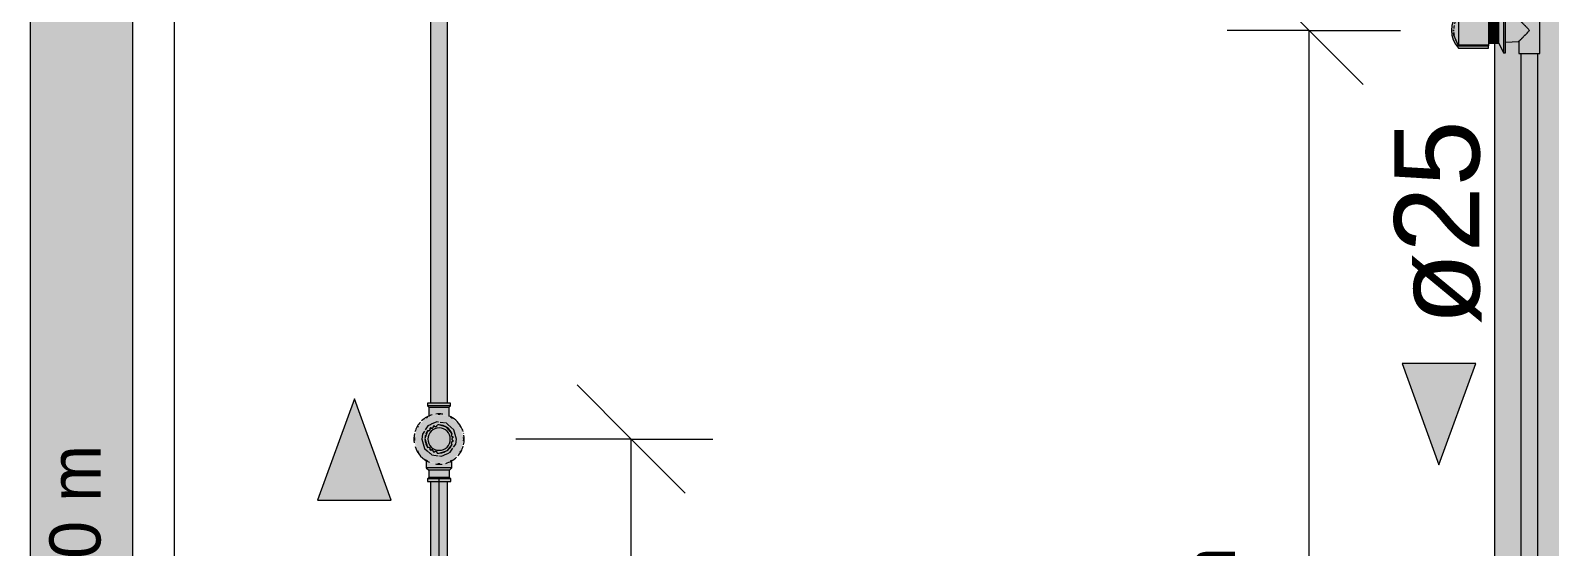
# Model space of a CAD drawing. Header units: metres. Extents: x 147 to 427, y -16 to 162.
# Drawn here: x 396.678 to 398.91, y 1.041 to 1.8 of the extents above; entities that cross this region are included whole.
import ezdxf

# ---------------------------------------------------------------- set-up
doc = ezdxf.new("R2010")
doc.units = ezdxf.units.M
for name, color, linetype, lineweight in [('A-ANNO-DIMS', 7, 'Continuous', 5), ('A-ANNO-DIMS-50', 7, 'Continuous', 5), ('A-WALL', 7, 'Continuous', 9), ('P-PIPE', 7, 'Continuous', 5), ('P-PIPE-IDEN', 7, 'Continuous', 5), ('P-SANR-FIXT', 7, 'Continuous', 5)]:
    doc.layers.add(name, color=color, linetype=linetype, lineweight=lineweight)
doc.styles.add('Arial_25', font='arial.ttf', dxfattribs={"height": 0.125})
doc.styles.add('Century Gothic_1', font='GOTHIC.TTF', dxfattribs={"height": 0.075})
doc.dimstyles.new('Setores_1_5', dxfattribs={"dimscale": 0.3048, "dimtxt": 0.078313, "dimasz": 0.520833, "dimexe": 0.393701, "dimexo": 0.246063, "dimgap": 0.287073, "dimtad": 1, "dimrnd": 0.01, "dimzin": 0, "dimdsep": 46, "dimtxsty": 'Century Gothic_1', "dimblk1": 'OBLIQUE', "dimblk2": 'OBLIQUE', "dimsah": 1, "dimcen": 0.09, "dimazin": 0, "dimtfac": 1, "dimtdec": 4, "dimtix": 1, "dimtmove": 0, "dimatfit": 3, "dimfxl": 1, "dimtvp": 1, "dimtolj": 1, "dimtzin": 0, "dimarcsym": 2})

# ---------------------------------------------------------------- blocks, each defined once
blk = doc.blocks.new('AF_Registro de Pressão - Ø3_4_ _25mm_-V269-HH')
at = {"layer": 'P-SANR-FIXT', "true_color": 0xe1e1e1}
h = blk.add_hatch(color=254, dxfattribs=at)
h.paths.add_polyline_path([(-155.908, 1.163), (-155.908, 1.1639), (-155.9124, 1.1645), (-155.9144, 1.1648), (-155.908, 1.163)])
h.paths.add_polyline_path([(-155.9197, 1.1663), (-155.9266, 1.1693), (-155.9294, 1.1713), (-155.9296, 1.1714), (-155.9367, 1.1787), (-155.9401, 1.1841), (-155.9407, 1.1841), (-155.9393, 1.1808), (-155.9256, 1.1678), (-155.9199, 1.1664)])
h.paths.add_polyline_path([(-155.9435, 1.1945), (-155.9436, 1.202), (-155.9436, 1.2033), (-155.9433, 1.2058), (-155.9448, 1.1994), (-155.9436, 1.1948)])
h.paths.add_polyline_path([(-155.9423, 1.2102), (-155.94, 1.2161), (-155.9381, 1.2195), (-155.938, 1.2205), (-155.9403, 1.2176), (-155.9422, 1.2105)])
h.paths.add_polyline_path([(-155.9327, 1.2258), (-155.9281, 1.2294), (-155.928, 1.23), (-155.9202, 1.2335), (-155.9278, 1.2307), (-155.9323, 1.2262)])
h.paths.add_polyline_path([(-155.9136, 1.2355), (-155.9106, 1.2358), (-155.908, 1.2361), (-155.9082, 1.2369), (-155.9131, 1.2356)])
h = blk.add_hatch(color=254, dxfattribs=at)
h.paths.add_polyline_path([(-155.9433, 1.2), (-155.9379, 1.2183), (-155.9256, 1.2305), (-155.908, 1.2355), (-155.9081, 1.2359), (-155.9148, 1.2352), (-155.921, 1.2332), (-155.928, 1.2299), (-155.9281, 1.2294), (-155.9303, 1.2281), (-155.9385, 1.2188), (-155.9413, 1.2132), (-155.9436, 1.2033), (-155.9435, 1.2023)])
h.paths.add_polyline_path([(-155.908, 1.1641), (-155.908, 1.1648), (-155.9262, 1.17), (-155.9385, 1.1824), (-155.9434, 1.1994), (-155.9436, 1.1962), (-155.9433, 1.1926), (-155.9385, 1.1811), (-155.9363, 1.1781), (-155.9294, 1.1713), (-155.9274, 1.1701), (-155.9253, 1.1687), (-155.9199, 1.1664), (-155.9124, 1.1645), (-155.9096, 1.1643)])
h = blk.add_hatch(color=254, dxfattribs=at)
h.paths.add_polyline_path([(-155.908, 1.1648), (-155.908, 1.1798), (-155.9096, 1.1806), (-155.9099, 1.1811), (-155.9108, 1.1818), (-155.9125, 1.1819), (-155.9131, 1.1819), (-155.9167, 1.1832), (-155.9171, 1.1838), (-155.9177, 1.1838), (-155.9208, 1.1861), (-155.9211, 1.1864), (-155.9206, 1.1878), (-155.922, 1.1874), (-155.9229, 1.1877), (-155.9246, 1.1883), (-155.928, 1.1957), (-155.9285, 1.2017), (-155.9271, 1.2076), (-155.9239, 1.2124), (-155.9229, 1.2117), (-155.9217, 1.2128), (-155.9205, 1.2128), (-155.9211, 1.2136), (-155.9181, 1.216), (-155.9175, 1.2159), (-155.9172, 1.2165), (-155.9141, 1.2179), (-155.9129, 1.2176), (-155.9126, 1.2182), (-155.9113, 1.2186), (-155.9098, 1.2195), (-155.9098, 1.2199), (-155.908, 1.2207), (-155.908, 1.2352), (-155.9256, 1.2305), (-155.9385, 1.2176), (-155.9431, 1.1994), (-155.9385, 1.1824), (-155.9256, 1.1695), (-155.9106, 1.1655)])
h.paths.add_polyline_path([(-155.909, 1.175), (-155.9131, 1.1755), (-155.9188, 1.1776), (-155.9188, 1.178), (-155.9131, 1.1763), (-155.9092, 1.1751)])
h.paths.add_polyline_path([(-155.9209, 1.1787), (-155.9276, 1.1841), (-155.929, 1.1864), (-155.9289, 1.1868), (-155.9258, 1.1839), (-155.9258, 1.1834), (-155.9251, 1.1824), (-155.9239, 1.182), (-155.9209, 1.1787)])
h.paths.add_polyline_path([(-155.9296, 1.1873), (-155.9302, 1.1881), (-155.9309, 1.1892), (-155.9313, 1.1938), (-155.93, 1.1892), (-155.93, 1.1888), (-155.9295, 1.1874)])
h.paths.add_polyline_path([(-155.9331, 1.2011), (-155.9321, 1.2072), (-155.93, 1.2108), (-155.933, 1.2012)])
h.paths.add_polyline_path([(-155.929, 1.2131), (-155.9291, 1.214), (-155.9278, 1.2156), (-155.9229, 1.2204), (-155.9223, 1.2204), (-155.9217, 1.2204), (-155.9251, 1.2176), (-155.9256, 1.2172), (-155.927, 1.2149), (-155.9289, 1.2132)])
h.paths.add_polyline_path([(-155.9207, 1.2214), (-155.9201, 1.2218), (-155.9174, 1.223), (-155.9143, 1.2241), (-155.9118, 1.2249), (-155.9106, 1.225), (-155.9106, 1.2245), (-155.9206, 1.2214)])
h = blk.add_hatch(color=254, dxfattribs=at)
h.paths.add_polyline_path([(-155.908, 1.163), (-155.9058, 1.1642), (-155.908, 1.1639), (-155.908, 1.1635)])
h.paths.add_polyline_path([(-155.8984, 1.1656), (-155.8892, 1.1683), (-155.8872, 1.1711), (-155.8895, 1.1692), (-155.8911, 1.1684), (-155.8958, 1.1665), (-155.8984, 1.1657)])
h.paths.add_polyline_path([(-155.8815, 1.1761), (-155.8758, 1.1824), (-155.8753, 1.1854), (-155.878, 1.1805), (-155.8807, 1.177)])
h.paths.add_polyline_path([(-155.8732, 1.192), (-155.8711, 1.2), (-155.8727, 1.2044), (-155.8725, 1.1967), (-155.8728, 1.1942), (-155.8732, 1.1924)])
h.paths.add_polyline_path([(-155.8739, 1.2107), (-155.8767, 1.2192), (-155.8904, 1.2322), (-155.893, 1.2325), (-155.8864, 1.2286), (-155.8794, 1.2213), (-155.8761, 1.2164), (-155.8743, 1.212)])
h.paths.add_polyline_path([(-155.9, 1.2348), (-155.908, 1.237), (-155.908, 1.2361), (-155.9036, 1.2355), (-155.9016, 1.2352), (-155.9002, 1.2348)])
h = blk.add_hatch(color=254, dxfattribs=at)
h.paths.add_polyline_path([(-155.908, 1.1641), (-155.8984, 1.1658), (-155.891, 1.1684), (-155.8867, 1.1714), (-155.8858, 1.1719), (-155.8775, 1.1812), (-155.8747, 1.1868), (-155.8725, 1.1967), (-155.8728, 1.2), (-155.878, 1.1819), (-155.8912, 1.1693), (-155.908, 1.1645)])
h.paths.add_polyline_path([(-155.8724, 1.2017), (-155.8739, 1.2107), (-155.8764, 1.2169), (-155.8798, 1.2219), (-155.8867, 1.2288), (-155.8886, 1.2299), (-155.8908, 1.2313), (-155.896, 1.2335), (-155.9036, 1.2355), (-155.9064, 1.2357), (-155.908, 1.2354), (-155.908, 1.2352), (-155.89, 1.2301), (-155.8775, 1.2176), (-155.8728, 1.2)])
h.paths.add_polyline_path([(-155.8725, 1.1977), (-155.8721, 1.2), (-155.8725, 1.2), (-155.8725, 1.1977)])
h = blk.add_hatch(color=254, dxfattribs=at)
h.paths.add_polyline_path([(-155.908, 1.1648), (-155.8904, 1.1695), (-155.8775, 1.1824), (-155.8728, 1.2), (-155.8782, 1.2183), (-155.8904, 1.2305), (-155.908, 1.2352), (-155.908, 1.2207), (-155.9012, 1.2192), (-155.8974, 1.2174), (-155.8945, 1.2151), (-155.8907, 1.2109), (-155.8895, 1.2074), (-155.8903, 1.2071), (-155.8901, 1.2061), (-155.8901, 1.2057), (-155.8915, 1.2044), (-155.8896, 1.2042), (-155.8892, 1.2019), (-155.8892, 1.2003), (-155.8891, 1.1997), (-155.8897, 1.1957), (-155.8901, 1.1955), (-155.8915, 1.1954), (-155.8901, 1.1941), (-155.8901, 1.1937), (-155.8899, 1.1916), (-155.8951, 1.1841), (-155.8989, 1.1818), (-155.9022, 1.1806), (-155.908, 1.1793), (-155.908, 1.1657)])
h.paths.add_polyline_path([(-155.907, 1.175), (-155.903, 1.1764), (-155.8972, 1.1774), (-155.8987, 1.177), (-155.9018, 1.1759), (-155.9042, 1.1751), (-155.9055, 1.175), (-155.9068, 1.175)])
h.paths.add_polyline_path([(-155.9015, 1.1756), (-155.9014, 1.1759), (-155.9008, 1.1758)])
h.paths.add_polyline_path([(-155.8952, 1.1787), (-155.8952, 1.1787), (-155.891, 1.1824), (-155.8904, 1.1828), (-155.8891, 1.1851), (-155.8868, 1.1866), (-155.8876, 1.185), (-155.8931, 1.1796), (-155.8938, 1.1796)])
h.paths.add_polyline_path([(-155.8867, 1.1869), (-155.8861, 1.1883), (-155.8829, 1.1988), (-155.8839, 1.1928), (-155.8866, 1.1871)])
h.paths.add_polyline_path([(-155.8829, 1.2011), (-155.8833, 1.2016), (-155.8865, 1.2126), (-155.8851, 1.2108), (-155.8829, 1.2012)])
h.paths.add_polyline_path([(-155.8868, 1.2132), (-155.8881, 1.2139), (-155.8902, 1.2166), (-155.891, 1.2176), (-155.8924, 1.2183), (-155.8938, 1.2204), (-155.8891, 1.2166), (-155.8869, 1.214)])
h.paths.add_polyline_path([(-155.8954, 1.2214), (-155.9005, 1.2227), (-155.9068, 1.225), (-155.903, 1.2245), (-155.8972, 1.2224), (-155.8952, 1.2214)])
h = blk.add_hatch(color=254, dxfattribs=at)
h.paths.add_polyline_path([(-155.908, 1.1798), (-155.9085, 1.1809), (-155.9098, 1.1801)])
h.paths.add_polyline_path([(-155.9243, 1.1874), (-155.9239, 1.1876), (-155.9229, 1.1883), (-155.9262, 1.1949), (-155.9271, 1.2), (-155.9253, 1.2076), (-155.923, 1.2123), (-155.9244, 1.212), (-155.928, 1.2043), (-155.9286, 1.1994), (-155.927, 1.1922), (-155.9244, 1.1875)])
h.paths.add_polyline_path([(-155.908, 1.219), (-155.908, 1.2202), (-155.9098, 1.2195), (-155.9086, 1.2192)])
h = blk.add_hatch(color=254, dxfattribs=at)
h.paths.add_polyline_path([(-155.9197, 1.1883), (-155.923, 1.1934), (-155.9242, 1.1978), (-155.9242, 1.2022), (-155.9234, 1.2056), (-155.921, 1.2099), (-155.9197, 1.2117), (-155.922, 1.2126), (-155.926, 1.2061), (-155.9268, 1.1986), (-155.9253, 1.1924), (-155.9217, 1.1872), (-155.9203, 1.188)])
h.paths.add_polyline_path([(-155.9163, 1.1857), (-155.9197, 1.1883), (-155.9208, 1.1861), (-155.9181, 1.184), (-155.9175, 1.1841), (-155.9169, 1.1849)])
h.paths.add_polyline_path([(-155.9123, 1.1841), (-155.9163, 1.1857), (-155.9167, 1.1832), (-155.9141, 1.1821), (-155.9129, 1.1824), (-155.9125, 1.1835)])
h.paths.add_polyline_path([(-155.908, 1.1822), (-155.908, 1.1835), (-155.9124, 1.1835), (-155.9121, 1.1818), (-155.909, 1.1822)])
h.paths.add_polyline_path([(-155.908, 1.181), (-155.908, 1.1822), (-155.912, 1.1816), (-155.9098, 1.181)])
h.paths.add_polyline_path([(-155.9163, 1.2143), (-155.9123, 1.2159), (-155.9131, 1.2181), (-155.9164, 1.217), (-155.9172, 1.2165), (-155.9164, 1.2145)])
h.paths.add_polyline_path([(-155.9197, 1.2117), (-155.9164, 1.2145), (-155.9182, 1.216), (-155.9203, 1.2144), (-155.9211, 1.2136), (-155.9201, 1.2122)])
h.paths.add_polyline_path([(-155.9123, 1.2159), (-155.908, 1.2165), (-155.9083, 1.2178), (-155.9125, 1.2176), (-155.9124, 1.2165)])
h.paths.add_polyline_path([(-155.908, 1.2178), (-155.908, 1.219), (-155.912, 1.2184), (-155.9083, 1.2178)])
blk.add_hatch(color=254, dxfattribs=at).paths.add_polyline_path([(-155.908, 1.1835), (-155.9024, 1.1846), (-155.8981, 1.187), (-155.895, 1.1901), (-155.8932, 1.1931), (-155.8918, 1.1978), (-155.8918, 1.2022), (-155.8927, 1.2056), (-155.895, 1.2099), (-155.8981, 1.213), (-155.9014, 1.215), (-155.9058, 1.2162), (-155.908, 1.2165), (-155.9137, 1.2154), (-155.9179, 1.213), (-155.921, 1.2099), (-155.9223, 1.2082), (-155.9242, 1.2022), (-155.9242, 1.1978), (-155.9234, 1.1944), (-155.921, 1.1901), (-155.9179, 1.187), (-155.9149, 1.1852), (-155.9102, 1.1838), (-155.9096, 1.1837)])
h = blk.add_hatch(color=254, dxfattribs=at)
h.paths.add_polyline_path([(-155.908, 1.1793), (-155.8998, 1.1813), (-155.8934, 1.1854), (-155.8932, 1.1859), (-155.8921, 1.1876), (-155.8894, 1.1919), (-155.8894, 1.1925), (-155.8902, 1.1934), (-155.8952, 1.1862), (-155.9014, 1.1823), (-155.908, 1.1806), (-155.908, 1.1798)])
h.paths.add_polyline_path([(-155.8899, 1.2067), (-155.8897, 1.2078), (-155.8935, 1.2142), (-155.8978, 1.2176), (-155.9018, 1.2194), (-155.9065, 1.2205), (-155.908, 1.2202), (-155.9079, 1.219), (-155.8968, 1.2153), (-155.89, 1.2067)])
h = blk.add_hatch(color=254, dxfattribs=at)
h.paths.add_polyline_path([(-155.908, 1.181), (-155.8997, 1.183), (-155.8935, 1.1881), (-155.8901, 1.1946), (-155.8921, 1.1957), (-155.895, 1.1901), (-155.8981, 1.187), (-155.9014, 1.185), (-155.9058, 1.1838), (-155.908, 1.1835), (-155.908, 1.181)])
h.paths.add_polyline_path([(-155.8898, 1.1955), (-155.8891, 1.1994), (-155.8892, 1.1997), (-155.8915, 1.2), (-155.8915, 1.1957), (-155.8901, 1.1955)])
h.paths.add_polyline_path([(-155.8921, 1.2043), (-155.89, 1.2063), (-155.8979, 1.2158), (-155.908, 1.219), (-155.908, 1.2165), (-155.9024, 1.2154), (-155.8981, 1.213), (-155.895, 1.2099), (-155.8929, 1.2063), (-155.8924, 1.2051)])
h.paths.add_polyline_path([(-155.8915, 1.2), (-155.8891, 1.2003), (-155.8897, 1.2043), (-155.8901, 1.2046), (-155.8921, 1.2043), (-155.8917, 1.2009)])
at = {"layer": 'P-PIPE'}
for p, q in [((-155.9196, 1.2217), (-155.9208, 1.2211)), ((-155.8908, 1.2174), (-155.8952, 1.2213)), ((-155.9253, 1.1826), (-155.9209, 1.1787)), ((-155.8965, 1.1783), (-155.8953, 1.1789))]:
    blk.add_line(p, q, dxfattribs=at)
at = {"layer": 'P-PIPE', "flags": 128}
for points in [[(-155.9296, 1.2117), (-155.9324, 1.2074), (-155.9335, 1.2)], [(-155.9209, 1.2211), (-155.9246, 1.2194), (-155.9285, 1.2135)], [(-155.9087, 1.2248), (-155.9115, 1.2253), (-155.9196, 1.2217)], [(-155.8952, 1.2213), (-155.8973, 1.2232), (-155.9065, 1.2245)], [(-155.8825, 1.2), (-155.8865, 1.2137), (-155.8907, 1.2173)], [(-155.9335, 1.2), (-155.9295, 1.1863), (-155.9254, 1.1827)], [(-155.8952, 1.1789), (-155.8915, 1.1806), (-155.8876, 1.1865)], [(-155.8867, 1.1879), (-155.8836, 1.1926), (-155.8825, 1.2)], [(-155.9208, 1.1787), (-155.9187, 1.1768), (-155.9095, 1.1755)], [(-155.9074, 1.1752), (-155.9045, 1.1747), (-155.8965, 1.1783)]]:
    blk.add_lwpolyline(points, dxfattribs=at)
at = {"layer": 'P-SANR-FIXT'}
for p, q in [((-155.9202, 1.2167), (-155.9213, 1.2159)), ((-155.9152, 1.2194), (-155.9164, 1.2189)), ((-155.908, 1.2207), (-155.9108, 1.2205)), ((-155.9213, 1.1841), (-155.9202, 1.1833)), ((-155.8875, 1.2022), (-155.8876, 1.2035)), ((-155.8876, 1.1965), (-155.8875, 1.1978)), ((-155.9164, 1.1811), (-155.9152, 1.1806)), ((-155.9108, 1.1795), (-155.908, 1.1793))]:
    blk.add_line(p, q, dxfattribs=at)
at = {"layer": 'P-SANR-FIXT', "flags": 128}
for points in [[(-155.9244, 1.2127), (-155.9287, 1.2006), (-155.925, 1.1882), (-155.9244, 1.1873)], [(-155.8889, 1.2078), (-155.8972, 1.2176), (-155.908, 1.2207)], [(-155.908, 1.1793), (-155.8958, 1.1833), (-155.8889, 1.1922)]]:
    blk.add_lwpolyline(points, dxfattribs=at)
at = {"layer": 'P-SANR-FIXT'}
for centre, radius, start, end in [((-155.908, 1.2), 0.037, 105.5542, 133.7304), ((-155.908, 1.2), 0.0361, 118.0159, 121.3271), ((-155.908, 1.2), 0.037, 90, 97.1998), ((-155.908, 1.2), 0.0361, 90, 91.7816), ((-155.908, 1.2), 0.037, 81.7963, 90), ((-155.908, 1.2), 0.0361, 87.3336, 90), ((-155.908, 1.2), 0.037, 30, 67.3212), ((-155.908, 1.2), 0.0361, 60.9716, 62.3076), ((-155.908, 1.2), 0.0361, 56.918, 60), ((-155.908, 1.2), 0.037, 167.093, 188.9881), ((-155.908, 1.2), 0.037, 150.367, 163.479), ((-155.908, 1.2), 0.037, 137.9483, 150), ((-155.908, 1.2), 0.0361, 148.1441, 151.9118), ((-155.908, 1.2), 0.0207, 163.8219, 178.144), ((-155.908, 1.2), 0.0207, 142.251, 159.637), ((-155.908, 1.2), 0.0165, 90, 270), ((-155.9231, 1.2146), 0.00228, 308.8257, 35.311), ((-155.908, 1.2), 0.0207, 126.2077, 129.8145), ((-155.9186, 1.2184), 0.00232, 225.8056, 285.1611), ((-155.9186, 1.2184), 0.00232, 314.8389, 14.1944), ((-155.908, 1.2), 0.0207, 110.1855, 113.7923), ((-155.9131, 1.2204), 0.00229, 205.9593, 262.6969), ((-155.9131, 1.2204), 0.00229, 276.8813, 291.0656), ((-155.9131, 1.2204), 0.00229, 305.25, 333.6188), ((-155.9131, 1.2204), 0.00229, 347.8032, 1.9876), ((-155.908, 1.2), 0.0207, 90, 97.7614), ((-155.908, 1.2), 0.0207, 22.2386, 90), ((-155.908, 1.2), 0.0165, 270, 90), ((-155.8878, 1.2058), 0.00229, 188.9344, 203.1187), ((-155.8878, 1.2058), 0.00229, 118.0124, 132.1968), ((-155.908, 1.2), 0.0361, 28.0966, 31.8623), ((-155.908, 1.2), 0.037, 17.3625, 29.633), ((-155.908, 1.2), 0.037, 12.5533, 13.7459), ((-155.908, 1.2), 0.037, 347.093, 8.9881), ((-155.908, 1.2), 0.0361, 176.1728, 183.2678), ((-155.908, 1.2), 0.037, 197.3625, 247.3212), ((-155.908, 1.2), 0.0361, 208.0966, 211.8623), ((-155.908, 1.2), 0.0207, 181.6069, 197.9828), ((-155.908, 1.2), 0.0207, 200.3569, 217.749), ((-155.9231, 1.1854), 0.00228, 324.689, 51.1743), ((-155.908, 1.2), 0.0207, 230.1855, 233.7923), ((-155.9186, 1.1816), 0.00232, 74.8389, 134.1944), ((-155.9186, 1.1816), 0.00232, 345.8056, 45.1611), ((-155.908, 1.2), 0.0207, 270, 313.1642), ((-155.908, 1.2), 0.0207, 316.0012, 337.749), ((-155.8879, 1.1942), 0.00228, 84.689, 171.1743), ((-155.8878, 1.2058), 0.00229, 217.3031, 274.0407), ((-155.8868, 1.2), 0.00232, 105.8056, 180), ((-155.8868, 1.2), 0.00232, 194.4426, 254.1944), ((-155.908, 1.2), 0.0207, 6.2077, 9.8145), ((-155.908, 1.2), 0.0207, 350.1855, 353.7923), ((-155.908, 1.2), 0.037, 317.9483, 343.479), ((-155.908, 1.2), 0.0361, 328.1441, 331.9118), ((-155.908, 1.2), 0.0361, 356.1728, 3.5641), ((-155.908, 1.2), 0.0361, 236.918, 240), ((-155.908, 1.2), 0.0361, 240.9716, 242.3076), ((-155.908, 1.2), 0.0207, 246.2077, 249.8125), ((-155.9131, 1.1796), 0.00229, 97.3031, 154.0327), ((-155.908, 1.2), 0.037, 261.7963, 270), ((-155.9131, 1.1796), 0.00229, 25.9861, 54.75), ((-155.9131, 1.1796), 0.00229, 358.0124, 12.1968), ((-155.908, 1.2), 0.0207, 262.2386, 270), ((-155.908, 1.2), 0.0361, 267.3336, 270), ((-155.908, 1.2), 0.0361, 270, 271.7816), ((-155.908, 1.2), 0.037, 270, 277.1998), ((-155.908, 1.2), 0.037, 285.5542, 313.7304), ((-155.908, 1.2), 0.0361, 298.0159, 301.3271)]:
    blk.add_arc(centre, radius, start, end, dxfattribs=at)
for points, knots in [([(-155.9243, 1.2126), (-155.9243, 1.2126), (-155.9242, 1.2125), (-155.9239, 1.2124), (-155.9237, 1.2124), (-155.9235, 1.2123), (-155.9232, 1.2123), (-155.923, 1.2123), (-155.9227, 1.2123), (-155.9226, 1.2124), (-155.9225, 1.2124)], [0.1666667, 0.1666667, 0.1666667, 0.1666667, 0.3333333, 0.5, 0.5833333, 0.6666667, 0.75, 0.8333333, 0.9166667, 1, 1, 1, 1]), ([(-155.9225, 1.2124), (-155.9222, 1.2125), (-155.9217, 1.2127), (-155.9212, 1.2133), (-155.921, 1.2138), (-155.9209, 1.214)], [0, 0, 0, 0, 0.4, 0.7, 1, 1, 1, 1]), ([(-155.9209, 1.214), (-155.9209, 1.2141), (-155.9209, 1.2143), (-155.9208, 1.2145), (-155.9209, 1.2147), (-155.9209, 1.215), (-155.9209, 1.2152), (-155.921, 1.2154), (-155.9211, 1.2157), (-155.9212, 1.2159), (-155.9213, 1.2159), (-155.9213, 1.2159)], [0, 0, 0, 0, 0.083333, 0.166667, 0.25, 0.333333, 0.416667, 0.5, 0.666667, 0.833333, 1, 1, 1, 1]), ([(-155.9202, 1.2167), (-155.9202, 1.2167), (-155.9202, 1.2167), (-155.9201, 1.2166), (-155.9199, 1.2164), (-155.9197, 1.2163), (-155.9195, 1.2162), (-155.9193, 1.2161), (-155.9191, 1.2161), (-155.9189, 1.216), (-155.9188, 1.216), (-155.9185, 1.216), (-155.9184, 1.216), (-155.9182, 1.2161)], [0, 0, 0, 0, 0.142857, 0.285714, 0.428571, 0.5, 0.571429, 0.678571, 0.732143, 0.785714, 0.839286, 0.892857, 1, 1, 1, 1]), ([(-155.9168, 1.2169), (-155.9168, 1.2169), (-155.9167, 1.2171), (-155.9166, 1.2173), (-155.9165, 1.2174), (-155.9164, 1.2176), (-155.9164, 1.2178), (-155.9163, 1.2181), (-155.9163, 1.2183), (-155.9163, 1.2185), (-155.9163, 1.2186), (-155.9163, 1.2187), (-155.9164, 1.2189), (-155.9164, 1.2189), (-155.9164, 1.2189)], [0, 0, 0, 0, 0.071429, 0.142857, 0.214286, 0.267857, 0.321429, 0.428571, 0.5, 0.571429, 0.678571, 0.732143, 0.785714, 1, 1, 1, 1]), ([(-155.9152, 1.2194), (-155.9152, 1.2194), (-155.9151, 1.2194), (-155.9151, 1.2192), (-155.915, 1.2191), (-155.9148, 1.2189), (-155.9147, 1.2188), (-155.9145, 1.2186), (-155.9144, 1.2185), (-155.9142, 1.2184), (-155.9141, 1.2184), (-155.9139, 1.2183), (-155.9137, 1.2182), (-155.9136, 1.2182)], [0, 0, 0, 0, 0.142857, 0.285714, 0.428571, 0.5, 0.571429, 0.678571, 0.732143, 0.785714, 0.839286, 0.892857, 1, 1, 1, 1]), ([(-155.9116, 1.2187), (-155.9115, 1.2187), (-155.9114, 1.2189), (-155.9113, 1.219), (-155.9112, 1.2192), (-155.9111, 1.2194), (-155.911, 1.2196), (-155.9109, 1.2198), (-155.9108, 1.2201), (-155.9108, 1.2204), (-155.9108, 1.2205), (-155.9108, 1.2205)], [0, 0, 0, 0, 0.071429, 0.142857, 0.214286, 0.285714, 0.357143, 0.428571, 0.571429, 0.785714, 1, 1, 1, 1]), ([(-155.8889, 1.2078), (-155.8889, 1.2078), (-155.8889, 1.2078), (-155.889, 1.2077), (-155.8892, 1.2076), (-155.8894, 1.2075), (-155.8895, 1.2073), (-155.8896, 1.2072), (-155.8898, 1.207), (-155.8898, 1.2069), (-155.8899, 1.2067), (-155.89, 1.2065), (-155.89, 1.2064), (-155.89, 1.2063)], [0, 0, 0, 0, 0.142857, 0.285714, 0.428571, 0.5, 0.571429, 0.678571, 0.732143, 0.785714, 0.839286, 0.892857, 1, 1, 1, 1]), ([(-155.9225, 1.1876), (-155.9226, 1.1876), (-155.9227, 1.1877), (-155.923, 1.1877), (-155.9232, 1.1877), (-155.9235, 1.1877), (-155.9237, 1.1876), (-155.9239, 1.1876), (-155.9242, 1.1875), (-155.9243, 1.1874), (-155.9243, 1.1874)], [0, 0, 0, 0, 0.0833333, 0.1666667, 0.25, 0.3333333, 0.4166667, 0.5, 0.6666667, 0.8333333, 0.8333333, 0.8333333, 0.8333333]), ([(-155.9209, 1.186), (-155.921, 1.1863), (-155.9212, 1.1868), (-155.9218, 1.1873), (-155.9223, 1.1876), (-155.9225, 1.1876)], [0, 0, 0, 0, 0.4, 0.7, 1, 1, 1, 1]), ([(-155.9213, 1.1841), (-155.9213, 1.1841), (-155.9212, 1.1841), (-155.9211, 1.1843), (-155.921, 1.1846), (-155.9209, 1.1848), (-155.9209, 1.185), (-155.9209, 1.1853), (-155.9208, 1.1855), (-155.9209, 1.1857), (-155.9209, 1.1859), (-155.9209, 1.186)], [0, 0, 0, 0, 0.166667, 0.333333, 0.5, 0.583333, 0.666667, 0.75, 0.833333, 0.916667, 1, 1, 1, 1]), ([(-155.9182, 1.1839), (-155.9183, 1.184), (-155.9185, 1.184), (-155.9187, 1.184), (-155.9189, 1.184), (-155.9191, 1.1839), (-155.9193, 1.1839), (-155.9195, 1.1838), (-155.9197, 1.1837), (-155.9199, 1.1836), (-155.92, 1.1835), (-155.9201, 1.1834), (-155.9202, 1.1833), (-155.9202, 1.1833), (-155.9202, 1.1833)], [0, 0, 0, 0, 0.071429, 0.142857, 0.214286, 0.267857, 0.321429, 0.428571, 0.5, 0.571429, 0.678571, 0.732143, 0.785714, 1, 1, 1, 1]), ([(-155.9164, 1.1811), (-155.9164, 1.1811), (-155.9164, 1.1811), (-155.9163, 1.1813), (-155.9163, 1.1815), (-155.9163, 1.1817), (-155.9163, 1.1819), (-155.9164, 1.1822), (-155.9164, 1.1824), (-155.9165, 1.1825), (-155.9165, 1.1827), (-155.9167, 1.1829), (-155.9168, 1.183), (-155.9168, 1.1831)], [0, 0, 0, 0, 0.142857, 0.285714, 0.428571, 0.5, 0.571429, 0.678571, 0.732143, 0.785714, 0.839286, 0.892857, 1, 1, 1, 1]), ([(-155.8894, 1.1958), (-155.8897, 1.1956), (-155.89, 1.1951), (-155.8902, 1.1944), (-155.8901, 1.1939), (-155.8901, 1.1937)], [0, 0, 0, 0, 0.4, 0.7, 1, 1, 1, 1]), ([(-155.8901, 1.1937), (-155.8901, 1.1936), (-155.89, 1.1934), (-155.8899, 1.1932), (-155.8898, 1.193), (-155.8896, 1.1928), (-155.8895, 1.1926), (-155.8893, 1.1924), (-155.8891, 1.1923), (-155.8889, 1.1922), (-155.8889, 1.1922), (-155.8889, 1.1922)], [0, 0, 0, 0, 0.083333, 0.166667, 0.25, 0.333333, 0.416667, 0.5, 0.666667, 0.833333, 1, 1, 1, 1]), ([(-155.8895, 1.2042), (-155.8894, 1.2042), (-155.8893, 1.2041), (-155.8891, 1.2039), (-155.889, 1.2038), (-155.8888, 1.2037), (-155.8886, 1.2037), (-155.8883, 1.2036), (-155.888, 1.2035), (-155.8877, 1.2035), (-155.8876, 1.2035), (-155.8876, 1.2035)], [0, 0, 0, 0, 0.071429, 0.142857, 0.214286, 0.285714, 0.357143, 0.428571, 0.571429, 0.785714, 1, 1, 1, 1]), ([(-155.8876, 1.1965), (-155.8876, 1.1965), (-155.8877, 1.1965), (-155.8879, 1.1965), (-155.8882, 1.1965), (-155.8884, 1.1964), (-155.8886, 1.1964), (-155.8888, 1.1963), (-155.8891, 1.1961), (-155.8893, 1.196), (-155.8894, 1.1959), (-155.8894, 1.1958)], [0, 0, 0, 0, 0.166667, 0.333333, 0.5, 0.583333, 0.666667, 0.75, 0.833333, 0.916667, 1, 1, 1, 1]), ([(-155.8875, 1.2022), (-155.8875, 1.2022), (-155.8875, 1.2022), (-155.8877, 1.2022), (-155.8879, 1.2021), (-155.8881, 1.202), (-155.8882, 1.2018), (-155.8884, 1.2017), (-155.8886, 1.2015), (-155.8887, 1.2014), (-155.8888, 1.2013), (-155.8889, 1.2011), (-155.889, 1.2009), (-155.889, 1.2008)], [0, 0, 0, 0, 0.142857, 0.285714, 0.428571, 0.5, 0.571429, 0.678571, 0.732143, 0.785714, 0.839286, 0.892857, 1, 1, 1, 1]), ([(-155.889, 1.1992), (-155.889, 1.1991), (-155.8889, 1.199), (-155.8888, 1.1988), (-155.8887, 1.1986), (-155.8886, 1.1985), (-155.8884, 1.1983), (-155.8882, 1.1982), (-155.8881, 1.198), (-155.8879, 1.1979), (-155.8878, 1.1979), (-155.8876, 1.1978), (-155.8875, 1.1978), (-155.8875, 1.1978), (-155.8875, 1.1978)], [0, 0, 0, 0, 0.071429, 0.142857, 0.214286, 0.267857, 0.321429, 0.428571, 0.5, 0.571429, 0.678571, 0.732143, 0.785714, 1, 1, 1, 1]), ([(-155.9136, 1.1818), (-155.9137, 1.1818), (-155.9139, 1.1818), (-155.9141, 1.1817), (-155.9142, 1.1816), (-155.9144, 1.1815), (-155.9146, 1.1813), (-155.9148, 1.1812), (-155.915, 1.1809), (-155.9151, 1.1807), (-155.9152, 1.1806), (-155.9152, 1.1806)], [0, 0, 0, 0, 0.071429, 0.142857, 0.214286, 0.285714, 0.357143, 0.428571, 0.571429, 0.785714, 1, 1, 1, 1]), ([(-155.9108, 1.1795), (-155.9108, 1.1795), (-155.9108, 1.1795), (-155.9108, 1.1797), (-155.9108, 1.1799), (-155.9109, 1.1801), (-155.9109, 1.1803), (-155.911, 1.1805), (-155.9111, 1.1807), (-155.9112, 1.1808), (-155.9113, 1.1809), (-155.9114, 1.1811), (-155.9115, 1.1812), (-155.9116, 1.1813)], [0, 0, 0, 0, 0.142857, 0.285714, 0.428571, 0.5, 0.571429, 0.678571, 0.732143, 0.785714, 0.839286, 0.892857, 1, 1, 1, 1])]:
    blk.add_open_spline(points, degree=3, knots=knots, dxfattribs=at)
for points in [[(-155.9182, 1.2161), (-155.9181, 1.2161), (-155.9177, 1.2162), (-155.9172, 1.2165), (-155.9169, 1.2167), (-155.9168, 1.2169)], [(-155.9136, 1.2182), (-155.9133, 1.2181), (-155.9125, 1.2181), (-155.9119, 1.2185), (-155.9116, 1.2187)], [(-155.89, 1.2063), (-155.8901, 1.2059), (-155.8901, 1.2052), (-155.8897, 1.2045), (-155.8895, 1.2042)], [(-155.9168, 1.1831), (-155.9169, 1.1833), (-155.9172, 1.1835), (-155.9177, 1.1838), (-155.9181, 1.1839), (-155.9182, 1.1839)], [(-155.889, 1.2008), (-155.8891, 1.2006), (-155.8892, 1.2003), (-155.8892, 1.1997), (-155.8891, 1.1994), (-155.889, 1.1992)], [(-155.9116, 1.1813), (-155.9119, 1.1815), (-155.9125, 1.1819), (-155.9133, 1.1819), (-155.9136, 1.1818)]]:
    blk.add_open_spline(points, degree=3, dxfattribs=at)
blk = doc.blocks.new('AN_AF_Soldavel_Adaptador Curto com Bolsa e Rosca - Standard-V270-HH')
at = {"layer": 'P-PIPE', "true_color": 0x69503c}
for points in [[(-155.925, 1.2487), (-155.891, 1.2487), (-155.8916, 1.2527), (-155.925, 1.2527)], [(-155.893, 1.2468), (-155.8916, 1.2487), (-155.924, 1.2487), (-155.9222, 1.2468), (-155.8933, 1.2468)], [(-155.893, 1.2329), (-155.8935, 1.2468), (-155.9231, 1.2468), (-155.9225, 1.2331), (-155.908, 1.2369), (-155.893, 1.2329)]]:
    blk.add_hatch(color=27, dxfattribs=at).paths.add_polyline_path(points)
at = {"layer": 'P-PIPE'}
for p, q in [((-155.925, 1.2527), (-155.925, 1.2487)), ((-155.891, 1.2527), (-155.925, 1.2527)), ((-155.891, 1.2487), (-155.891, 1.2527)), ((-155.925, 1.2487), (-155.9231, 1.2468)), ((-155.891, 1.2487), (-155.925, 1.2487)), ((-155.9231, 1.2468), (-155.9231, 1.2329)), ((-155.9231, 1.2468), (-155.893, 1.2468)), ((-155.893, 1.2468), (-155.891, 1.2487)), ((-155.893, 1.2329), (-155.893, 1.2468))]:
    blk.add_line(p, q, dxfattribs=at)
blk = doc.blocks.new('AN_AF_Soldavel_Luva com Bucha de Latao - Standard-V271-HH')
at = {"layer": 'P-PIPE', "true_color": 0x009be6}
h = blk.add_hatch(color=142, dxfattribs=at)
h.paths.add_polyline_path([(-155.8904, 1.1578), (-155.8892, 1.1578), (-155.8896, 1.168), (-155.908, 1.163), (-155.9268, 1.1678), (-155.9263, 1.1578), (-155.8917, 1.1578)])
h.paths.add_polyline_path([(-155.908, 1.1639), (-155.908, 1.1641), (-155.9087, 1.1641)])
for points in [[(-155.8934, 1.1541), (-155.8929, 1.1541), (-155.8899, 1.1578), (-155.9263, 1.1572), (-155.9224, 1.1541), (-155.8936, 1.1541)], [(-155.9113, 1.1376), (-155.8909, 1.1376), (-155.8914, 1.1416), (-155.9251, 1.1416), (-155.9251, 1.1376), (-155.9113, 1.1376)], [(-155.9018, 1.1416), (-155.892, 1.1416), (-155.8938, 1.1436), (-155.9231, 1.1436), (-155.9245, 1.1416), (-155.9023, 1.1416)], [(-155.908, 1.1436), (-155.8929, 1.1436), (-155.8934, 1.1541), (-155.9231, 1.1541), (-155.9226, 1.1436), (-155.908, 1.1436)]]:
    blk.add_hatch(color=142, dxfattribs=at).paths.add_polyline_path(points)
at = {"layer": 'P-PIPE'}
for p, q in [((-155.9268, 1.1683), (-155.9268, 1.1578)), ((-155.8892, 1.1578), (-155.8892, 1.1684)), ((-155.9268, 1.1578), (-155.9231, 1.1541)), ((-155.8892, 1.1578), (-155.9268, 1.1578)), ((-155.9231, 1.1436), (-155.9251, 1.1416)), ((-155.9251, 1.1416), (-155.9251, 1.1376)), ((-155.8909, 1.1416), (-155.9251, 1.1416)), ((-155.9231, 1.1541), (-155.9231, 1.1436)), ((-155.8929, 1.1541), (-155.9231, 1.1541)), ((-155.8929, 1.1436), (-155.9231, 1.1436)), ((-155.8929, 1.1541), (-155.8892, 1.1578)), ((-155.8929, 1.1436), (-155.8929, 1.1541)), ((-155.8909, 1.1416), (-155.8929, 1.1436)), ((-155.8909, 1.1376), (-155.8909, 1.1416)), ((-155.9251, 1.1376), (-155.8909, 1.1376))]:
    blk.add_line(p, q, dxfattribs=at)
blk = doc.blocks.new('Registro de Gaveta - Agua Fria - MEP - Tigre - PVC Cromado - 25 mm-135403-HH')
at = {"layer": 'P-PIPE', "true_color": 0xf4f4f4}
for points in [[(-154.352, 1.8), (-154.345, 1.8), (-154.345, 1.8323), (-154.352, 1.8173), (-154.352, 1.8032)], [(-154.345, 1.8), (-154.3424, 1.8), (-154.3424, 1.8328), (-154.345, 1.8323), (-154.345, 1.8034)], [(-154.3844, 1.7739), (-154.3673, 1.7739), (-154.3673, 1.7781), (-154.4113, 1.7781), (-154.4162, 1.788), (-154.418, 1.7953), (-154.4174, 1.8068), (-154.4146, 1.8157), (-154.4107, 1.8219), (-154.3673, 1.8219), (-154.3673, 1.8261), (-154.4113, 1.8261), (-154.4174, 1.8171), (-154.4204, 1.8095), (-154.4215, 1.8), (-154.4201, 1.7898), (-154.4157, 1.78), (-154.4113, 1.7739)], [(-154.4113, 1.7781), (-154.4113, 1.7781), (-154.4118, 1.8209), (-154.4162, 1.812), (-154.4177, 1.8045), (-154.4182, 1.7984), (-154.4158, 1.7867), (-154.4146, 1.7843), (-154.4132, 1.7816)], [(-154.4113, 1.7781), (-154.3673, 1.7781), (-154.3673, 1.8219), (-154.4113, 1.8219), (-154.4113, 1.7793)], [(-154.352, 1.8), (-154.352, 1.8184), (-154.3673, 1.8184), (-154.3673, 1.8), (-154.3549, 1.8)], [(-154.3673, 1.7814), (-154.352, 1.782), (-154.352, 1.8), (-154.3673, 1.8), (-154.3673, 1.7816)], [(-154.345, 1.7677), (-154.345, 1.8), (-154.352, 1.8), (-154.3519, 1.7814), (-154.3453, 1.7683)], [(-154.3424, 1.7672), (-154.3424, 1.8), (-154.345, 1.7997), (-154.345, 1.7677)]]:
    blk.add_hatch(color=7, dxfattribs=at).paths.add_polyline_path(points)
at = {"layer": 'P-PIPE', "true_color": 0xf3f3f3}
for points in [[(-154.3228, 1.7662), (-154.2918, 1.7662), (-154.2923, 1.8338), (-154.3228, 1.8338), (-154.3223, 1.8158), (-154.3073, 1.8), (-154.3136, 1.7929), (-154.3228, 1.7833)], [(-154.3424, 1.7827), (-154.3222, 1.7843), (-154.3073, 1.8), (-154.3136, 1.807), (-154.3228, 1.8163), (-154.3424, 1.8173), (-154.3424, 1.7827)]]:
    blk.add_hatch(color=7, dxfattribs=at).paths.add_polyline_path(points)
at = {"layer": 'P-PIPE'}
for p, q in [((-154.345, 1.8328), (-154.352, 1.8186)), ((-154.3424, 1.8328), (-154.345, 1.8328)), ((-154.345, 1.8328), (-154.345, 1.8)), ((-154.3424, 1.8), (-154.3424, 1.8328)), ((-154.3228, 1.8338), (-154.3228, 1.8163)), ((-154.2918, 1.8338), (-154.3228, 1.8338)), ((-154.2918, 1.7662), (-154.2918, 1.8338)), ((-154.3673, 1.8261), (-154.4113, 1.8261)), ((-154.3673, 1.8227), (-154.4113, 1.8227)), ((-154.4113, 1.8225), (-154.4113, 1.7775)), ((-154.4113, 1.8219), (-154.3673, 1.8219)), ((-154.3673, 1.8219), (-154.3673, 1.8261)), ((-154.3673, 1.8225), (-154.3673, 1.7775)), ((-154.352, 1.8186), (-154.3673, 1.8186)), ((-154.352, 1.8), (-154.352, 1.8186)), ((-154.3228, 1.8163), (-154.3424, 1.8173)), ((-154.4179, 1.8037), (-154.4177, 1.8046)), ((-154.352, 1.7814), (-154.352, 1.8)), ((-154.345, 1.8), (-154.345, 1.7672)), ((-154.3424, 1.7672), (-154.3424, 1.8)), ((-154.3673, 1.7781), (-154.4113, 1.7781)), ((-154.4113, 1.7773), (-154.3673, 1.7773)), ((-154.4113, 1.7739), (-154.3673, 1.7739)), ((-154.3673, 1.7814), (-154.352, 1.7814)), ((-154.3673, 1.7739), (-154.3673, 1.7781)), ((-154.352, 1.7814), (-154.345, 1.7672)), ((-154.345, 1.7672), (-154.3424, 1.7672)), ((-154.3424, 1.7827), (-154.3228, 1.7837)), ((-154.3228, 1.7837), (-154.3228, 1.7662)), ((-154.3228, 1.7662), (-154.2918, 1.7662))]:
    blk.add_line(p, q, dxfattribs=at)
at = {"layer": 'P-PIPE', "flags": 128}
for points in [[(-154.4165, 1.8096), (-154.4145, 1.8176), (-154.4113, 1.8227)], [(-154.4186, 1.7991), (-154.4186, 1.7995), (-154.4186, 1.8004), (-154.4186, 1.8009), (-154.4186, 1.8009)], [(-154.4186, 1.8009), (-154.4186, 1.8005), (-154.4186, 1.7996), (-154.4186, 1.7991), (-154.4186, 1.7991)], [(-154.4113, 1.7773), (-154.4181, 1.793), (-154.4184, 1.7968)]]:
    blk.add_lwpolyline(points, dxfattribs=at)
at = {"layer": 'P-PIPE'}
for centre, radius, start, end in [((-154.3832, 1.8), 0.0384, 137.1907, 222.8093), ((-154.3804, 1.8), 0.0379, 144.7241, 158.8345), ((-154.3804, 1.8), 0.0379, 169.1488, 175.7114), ((-154.3804, 1.8), 0.0379, 184.289, 190.851), ((-154.3804, 1.8), 0.0379, 201.1658, 215.2762)]:
    blk.add_arc(centre, radius, start, end, dxfattribs=at)
for points, knots in [([(-154.3073, 1.8), (-154.3077, 1.8006), (-154.3084, 1.8014), (-154.3093, 1.8026), (-154.31, 1.8034), (-154.3107, 1.8041), (-154.3114, 1.8049), (-154.3121, 1.8055), (-154.3126, 1.806), (-154.3129, 1.8064), (-154.3133, 1.8067), (-154.3138, 1.8072), (-154.3144, 1.8078), (-154.3151, 1.8085), (-154.3158, 1.8092), (-154.3165, 1.8099), (-154.3172, 1.8106), (-154.3178, 1.8113), (-154.3184, 1.8119), (-154.319, 1.8125), (-154.3196, 1.8131), (-154.3202, 1.8136), (-154.3207, 1.8141), (-154.3211, 1.8146), (-154.3216, 1.815), (-154.3219, 1.8154), (-154.3222, 1.8157), (-154.3225, 1.816), (-154.3227, 1.8162), (-154.3228, 1.8163), (-154.3228, 1.8163)], [0, 0, 0, 0, 0.071429, 0.107143, 0.142857, 0.178571, 0.214286, 0.25, 0.267857, 0.285714, 0.303571, 0.321429, 0.357143, 0.392857, 0.428571, 0.464286, 0.5, 0.535714, 0.571429, 0.607143, 0.642857, 0.678571, 0.714286, 0.75, 0.785714, 0.821429, 0.857143, 0.892857, 0.928571, 1, 1, 1, 1]), ([(-154.3228, 1.7837), (-154.3228, 1.7837), (-154.3227, 1.7838), (-154.3225, 1.784), (-154.3222, 1.7843), (-154.3219, 1.7846), (-154.3216, 1.785), (-154.3211, 1.7854), (-154.3207, 1.7859), (-154.3202, 1.7864), (-154.3196, 1.7869), (-154.319, 1.7875), (-154.3184, 1.7881), (-154.3178, 1.7887), (-154.3172, 1.7894), (-154.3165, 1.7901), (-154.3157, 1.7909), (-154.3148, 1.7918), (-154.3139, 1.7927), (-154.3132, 1.7934), (-154.3129, 1.7937), (-154.3123, 1.7943), (-154.3114, 1.7951), (-154.3106, 1.7959), (-154.3101, 1.7965), (-154.3097, 1.7969), (-154.3091, 1.7977), (-154.3083, 1.7987), (-154.3076, 1.7996), (-154.3073, 1.8)], [0, 0, 0, 0, 0.071429, 0.107143, 0.142857, 0.178571, 0.214286, 0.25, 0.285714, 0.321429, 0.357143, 0.392857, 0.428571, 0.464286, 0.5, 0.535714, 0.571429, 0.625, 0.678571, 0.705357, 0.71875, 0.732143, 0.785714, 0.839286, 0.852679, 0.866071, 0.892857, 0.946429, 1, 1, 1, 1])]:
    blk.add_open_spline(points, degree=3, knots=knots, dxfattribs=at)
blk = doc.blocks.new('Anotacao_Tuboseta - Fluxo 1-2612753-HH')
at = {"layer": 'P-PIPE-IDEN'}
blk.add_hatch(color=256, dxfattribs=at).paths.add_polyline_path([(-153.9037, 1.608), (-154.0119, 1.608), (-153.9578, 1.7566)])
for p, q in [((-153.9578, 1.7566), (-154.0119, 1.608)), ((-153.9037, 1.608), (-153.9578, 1.7566)), ((-154.0119, 1.608), (-153.9037, 1.608))]:
    blk.add_line(p, q, dxfattribs=at)
blk = doc.blocks.new('DIMBLOCK121-HH')
at = {"layer": 'A-ANNO-DIMS-50', "lineweight": 25}
for p, q in [((396.8891, 2.1), (396.8097, 2.1794)), ((396.8891, 2.1), (396.9685, 2.0206)), ((396.8891, 0), (396.8097, 0.0794)), ((396.8891, 0), (396.9685, -0.0794))]:
    blk.add_line(p, q, dxfattribs=at)
at = {"layer": 'A-ANNO-DIMS-50'}
for p, q in [((396.8891, 2.1), (396.7691, 2.1)), ((396.8891, 0), (396.8891, 2.1)), ((396.8891, 2.1), (397.2026, 2.1)), ((396.8891, 0), (396.8519, 0)), ((396.8891, 0), (397.0091, 0))]:
    blk.add_line(p, q, dxfattribs=at)
at = {"layer": 'A-ANNO-DIMS-50', "color": 0, "insert": (396.7055, 0.8847), "char_height": 0.075, "width": 0.396784, "attachment_point": 1, "rotation": 90, "line_spacing_factor": 0.984502, "style": 'Century Gothic_1'}
blk.add_mtext('2,10 m', dxfattribs=at)
blk = doc.blocks.new('_Oblique')
at = {"color": 0, "linetype": 'ByBlock', "lineweight": -2}
blk.add_line((-0.5, -0.5), (0.5, 0.5), dxfattribs=at)
blk = doc.blocks.new('Anotacao_Tuboseta - Fluxo 2-2612755-HH')
at = {"layer": 'P-PIPE-IDEN'}
blk.add_hatch(color=256, dxfattribs=at).paths.add_polyline_path([(-158.6071, 1.2988), (-158.6612, 1.1502), (-158.7153, 1.2988)])
for p, q in [((-158.6071, 1.2988), (-158.7153, 1.2988)), ((-158.7153, 1.2988), (-158.6612, 1.1502)), ((-158.6612, 1.1502), (-158.6071, 1.2988))]:
    blk.add_line(p, q, dxfattribs=at)
blk = doc.blocks.new('DIMBLOCK125-HH')
at = {"layer": 'A-ANNO-DIMS-50'}
for p, q in [((397.2776, -0.3349), (397.2776, 1.144)), ((398.0283, -0.3349), (398.0283, -0.023)), ((398.0283, -0.3349), (397.2776, -0.3349)), ((397.2776, -0.3349), (397.2776, -0.4549)), ((398.0283, -0.3349), (398.0283, -0.4549))]:
    blk.add_line(p, q, dxfattribs=at)
at = {"layer": 'A-ANNO-DIMS-50', "lineweight": 25}
for p, q in [((397.2776, -0.3349), (397.357, -0.2556)), ((398.0283, -0.3349), (398.1076, -0.2556)), ((397.2776, -0.3349), (397.1982, -0.4143)), ((398.0283, -0.3349), (397.9489, -0.4143))]:
    blk.add_line(p, q, dxfattribs=at)
at = {"layer": 'A-ANNO-DIMS-50', "color": 0, "insert": (397.4876, -0.1513), "char_height": 0.075, "width": 0.396784, "attachment_point": 1, "line_spacing_factor": 0.984502, "style": 'Century Gothic_1'}
blk.add_mtext('0,75 m', dxfattribs=at)
blk = doc.blocks.new('DIMBLOCK126-HH')
at = {"layer": 'A-ANNO-DIMS-50'}
for p, q in [((397.2776, -0.3349), (397.2776, 1.144)), ((396.8276, -0.3349), (396.8276, -0.075)), ((397.2776, -0.3349), (396.8276, -0.3349)), ((396.8276, -0.3349), (396.8276, -0.4549)), ((397.2776, -0.3349), (397.2776, -0.4549))]:
    blk.add_line(p, q, dxfattribs=at)
at = {"layer": 'A-ANNO-DIMS-50', "lineweight": 25}
for p, q in [((396.8276, -0.3349), (396.907, -0.2556)), ((397.2776, -0.3349), (397.357, -0.2556)), ((396.8276, -0.3349), (396.7482, -0.4143)), ((397.2776, -0.3349), (397.1982, -0.4143))]:
    blk.add_line(p, q, dxfattribs=at)
at = {"layer": 'A-ANNO-DIMS-50', "color": 0, "insert": (396.8872, -0.1513), "char_height": 0.075, "width": 0.396784, "attachment_point": 1, "line_spacing_factor": 0.984502, "style": 'Century Gothic_1'}
blk.add_mtext('0,45 m', dxfattribs=at)
blk = doc.blocks.new('DIMBLOCK145-HH')
at = {"layer": 'A-ANNO-DIMS-50', "lineweight": 25}
for p, q in [((398.5549, 1.8), (398.4755, 1.8794)), ((398.5549, 1.8), (398.6343, 1.7206)), ((398.5549, 0), (398.4755, 0.0794)), ((398.5549, 0), (398.6343, -0.0794))]:
    blk.add_line(p, q, dxfattribs=at)
at = {"layer": 'A-ANNO-DIMS-50'}
for p, q in [((398.5549, 1.8), (398.4349, 1.8)), ((398.5549, 0), (398.5549, 1.8)), ((398.5549, 1.8), (398.6891, 1.8)), ((398.5549, 0), (398.5176, 0)), ((398.5549, 0), (398.6749, 0))]:
    blk.add_line(p, q, dxfattribs=at)
at = {"layer": 'A-ANNO-DIMS-50', "color": 0, "insert": (398.3712, 0.7347), "char_height": 0.075, "width": 0.396784, "attachment_point": 1, "rotation": 90, "line_spacing_factor": 0.984502, "style": 'Century Gothic_1'}
blk.add_mtext('1,80 m', dxfattribs=at)
blk = doc.blocks.new('DIMBLOCK160-HH')
at = {"layer": 'A-ANNO-DIMS-50', "lineweight": 25}
for p, q in [((397.5595, 1.2), (397.4802, 1.2794)), ((397.5595, 1.2), (397.6389, 1.1206)), ((397.5595, 0), (397.4802, 0.0794)), ((397.5595, 0), (397.6389, -0.0794))]:
    blk.add_line(p, q, dxfattribs=at)
at = {"layer": 'A-ANNO-DIMS-50'}
for p, q in [((397.5595, 1.2), (397.3901, 1.2)), ((397.5595, 0), (397.5595, 1.2)), ((397.5595, 1.2), (397.6795, 1.2)), ((397.5595, 0), (397.5223, 0)), ((397.5595, 0), (397.6795, 0))]:
    blk.add_line(p, q, dxfattribs=at)
at = {"layer": 'A-ANNO-DIMS-50', "color": 0, "insert": (397.3759, 0.4347), "char_height": 0.075, "width": 0.396784, "attachment_point": 1, "rotation": 90, "line_spacing_factor": 0.984502, "style": 'Century Gothic_1'}
blk.add_mtext('1,20 m', dxfattribs=at)

msp = doc.modelspace()

# ---------------------------------------------------------------- hatches: boundary and pattern name
at = {"layer": 'A-WALL', "true_color": 0x7f7f7f}
msp.add_hatch(color=8, dxfattribs=at).paths.add_polyline_path([(396.8276, 0), (396.8276, 2.7), (396.6776, 2.7), (396.6776, 0), (396.7981, 0)])
h = msp.add_hatch(color=8, dxfattribs=at)
h.paths.add_polyline_path([(398.8929, 2.6036), (398.8929, 2.6031), (398.8934, 2.6028)])
h.paths.add_polyline_path([(398.9776, 0), (398.9776, 2.7), (398.8276, 2.6997), (398.8277, 2.6953), (398.8322, 2.6907), (398.8322, 2.6901), (398.8339, 2.6904), (398.8346, 2.6904), (398.8366, 2.6875), (398.8345, 2.6848), (398.8693, 2.65), (398.8726, 2.6524), (398.8749, 2.6496), (398.875, 2.648), (398.8836, 2.6386), (398.8839, 2.6369), (398.8902, 2.6282), (398.8918, 2.6174), (398.8934, 2.6163), (398.8938, 2.6029), (398.8948, 2.6022), (398.8942, 2.5982), (398.8908, 2.5982), (398.8908, 1.8338), (398.8938, 1.8338), (398.8933, 1.7662), (398.8908, 1.7662), (398.8914, 0.2674), (398.8948, 0.2674), (398.8942, 0.2632), (398.8932, 0.262), (398.8932, 0.247), (398.8912, 0.2468), (398.8909, 0.2459), (398.8921, 0.2459), (398.8923, 0.2094), (398.8926, 0.2082), (398.8945, 0.2024), (398.8942, 0.1957), (398.8912, 0.19), (398.8885, 0.1871), (398.8826, 0.1841), (398.8783, 0.1835), (398.872, 0.1848), (398.8691, 0.1861), (398.8482, 0.186), (398.8324, 0.1864), (398.832, 0.1875), (398.8313, 0.1862), (398.8313, 0.1851), (398.8276, 0.1847), (398.8276, 0), (398.919, 0)])
h.paths.add_polyline_path([(398.8643, 0.262), (398.8652, 0.262), (398.864, 0.2634)])
h.paths.add_polyline_path([(398.8634, 0.262), (398.864, 0.2623), (398.863, 0.2634)])
h.paths.add_polyline_path([(398.8324, 0.2122), (398.8324, 0.2138), (398.8643, 0.214), (398.8645, 0.2459), (398.8657, 0.2464), (398.8645, 0.247), (398.8634, 0.247), (398.863, 0.2624), (398.862, 0.2634), (398.8623, 0.2674), (398.8658, 0.2674), (398.8658, 1.7662), (398.8628, 1.7662), (398.8628, 1.7837), (398.8432, 1.7827), (398.8432, 1.7672), (398.8403, 1.7683), (398.8334, 1.7816), (398.8276, 1.7814), (398.8276, 0.2149), (398.8313, 0.2149), (398.8314, 0.213), (398.832, 0.2125)])
h.paths.add_polyline_path([(398.8923, 0.262), (398.8922, 0.2625), (398.8914, 0.262)])
h.paths.add_polyline_path([(398.8628, 1.8163), (398.8633, 1.8338), (398.8658, 1.8338), (398.8652, 2.5982), (398.8618, 2.5982), (398.8623, 2.6022), (398.8632, 2.6026), (398.8637, 2.6036), (398.8632, 2.6036), (398.8637, 2.6163), (398.8647, 2.6182), (398.8637, 2.618), (398.8622, 2.618), (398.854, 2.6269), (398.854, 2.6273), (398.852, 2.6269), (398.8513, 2.627), (398.8492, 2.6298), (398.8514, 2.6326), (398.8276, 2.6564), (398.8276, 1.8185), (398.8337, 1.8186), (398.8406, 1.8323), (398.8432, 1.8323), (398.8432, 1.8173), (398.8601, 1.8164)])
at = {"layer": 'P-PIPE', "true_color": 0x00ffff}
for points in [[(397.2651, 1.2527), (397.2776, 1.2527), (397.2774, 2.0282), (397.2745, 2.0286), (397.2742, 2.038), (397.2651, 2.038), (397.2651, 1.2527)], [(397.2901, 1.2527), (397.2896, 2.038), (397.2805, 2.038), (397.2802, 2.0282), (397.2776, 2.0282), (397.2777, 1.2527), (397.2901, 1.2527)], [(398.8658, 0.2674), (398.8783, 0.2674), (398.8782, 1.7662), (398.8658, 1.7662), (398.8658, 0.2766)], [(398.8891, 0.2674), (398.8908, 0.2674), (398.8903, 1.7662), (398.8783, 1.7662), (398.8783, 0.2674), (398.8891, 0.2674)], [(397.2651, 0.2674), (397.2776, 0.2674), (397.2775, 1.1376), (397.2651, 1.1376), (397.2651, 0.2766)], [(397.2901, 0.2674), (397.2896, 1.1376), (397.2776, 1.1376), (397.2776, 0.2674), (397.2901, 0.2674)]]:
    msp.add_hatch(color=4, dxfattribs=at).paths.add_polyline_path(points)

# ---------------------------------------------------------------- linework, layer by layer
at = {"layer": 'A-WALL', "color": 253, "true_color": 0xaaaaaa}
for p, q in [((396.6776, 0), (396.6776, 3)), ((396.8276, 3), (396.8276, 0)), ((398.8276, 0), (398.8276, 3))]:
    msp.add_line(p, q, dxfattribs=at)
at = {"layer": 'P-PIPE'}
for p, q in [((397.2651, 2.038), (397.2651, 1.2527)), ((397.2901, 1.2527), (397.2901, 2.038)), ((398.8658, 1.7662), (398.8658, 0.2674)), ((398.8908, 0.2674), (398.8908, 1.7662)), ((397.2651, 1.1376), (397.2651, 0.2674)), ((397.2901, 0.2674), (397.2901, 1.1376))]:
    msp.add_line(p, q, dxfattribs=at)

# ---------------------------------------------------------------- block references
for name in ['Registro de Gaveta - Agua Fria - MEP - Tigre - PVC Cromado - 25 mm-135403-HH', 'AN_AF_Soldavel_Adaptador Curto com Bolsa e Rosca - Standard-V270-HH', 'AF_Registro de Pressão - Ø3_4_ _25mm_-V269-HH', 'AN_AF_Soldavel_Luva com Bucha de Latao - Standard-V271-HH']:
    msp.add_blockref(name, (553.1856, 0), dxfattribs=at)
at = {"layer": 'P-PIPE-IDEN'}
for name, p in [('Anotacao_Tuboseta - Fluxo 2-2612755-HH', (557.4067, 0.0119)), ('Anotacao_Tuboseta - Fluxo 1-2612753-HH', (551.111, -0.4977))]:
    msp.add_blockref(name, p, dxfattribs=at)

# ---------------------------------------------------------------- texts
at = {"layer": 'P-PIPE-IDEN', "insert": (398.68, 1.3672), "char_height": 0.125, "width": 0.360759, "attachment_point": 1, "rotation": 90, "style": 'Arial_25'}
msp.add_mtext('ø25', dxfattribs=at)

# ---------------------------------------------------------------- dimensions: what is measured, and where the dimension line sits
at = {"layer": 'A-ANNO-DIMS'}
for base, p1, p2, override, picture, middle in [((396.8891, 2.1), (396.7769, 0), (397.2776, 2.1), {"dimpost": '<>', "dimfxl": 2.158871}, 'DIMBLOCK121-HH', (396.7622, 1.05)), ((398.5549, 1.8), (398.4426, 0), (398.7641, 1.8), {"dimpost": '<>', "dimfxl": 1.828475}, 'DIMBLOCK145-HH', (398.428, 0.9)), ((397.5595, 1.2), (397.4473, 0), (397.3151, 1.2), {"dimpost": '<>', "dimfxl": 1.207261}, 'DIMBLOCK160-HH', (397.4327, 0.6))]:
    dim = msp.add_linear_dim(base=base, p1=p1, p2=p2, angle=90, dimstyle='Setores_1_5', override=override, dxfattribs=at)
    dim.commit()
    dim.dimension.update_dxf_attribs({"geometry": picture, "text_midpoint": middle})
for base, p1, p2, override, picture, middle in [((396.8276, -0.3349), (397.2776, 1.219), (396.8276, 0), {"dimpost": '<>', "dimfxl": 1.299408}, 'DIMBLOCK126-HH', (397.0526, -0.2081)), ((397.2776, -0.3349), (398.0283, 0.052), (397.2776, 1.219), {"dimpost": '<>', "dimfxl": 1.387591}, 'DIMBLOCK125-HH', (397.6529, -0.2081))]:
    dim = msp.add_linear_dim(base=base, p1=p1, p2=p2, dimstyle='Setores_1_5', override=override, dxfattribs=at)
    dim.commit()
    dim.dimension.update_dxf_attribs({"geometry": picture, "text_midpoint": middle})

doc.saveas('drawing.dxf')
